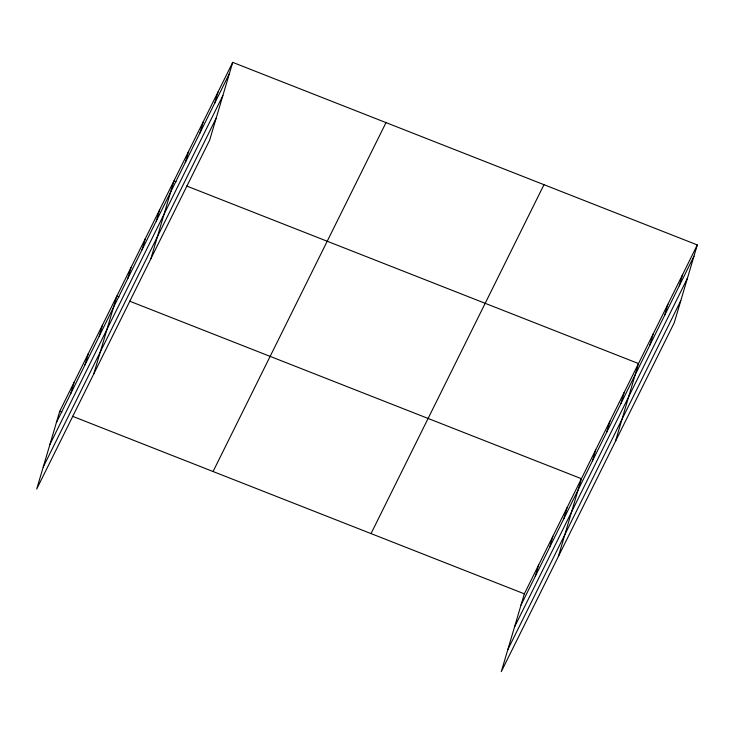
<?xml version="1.0" encoding="UTF-8"?>
<svg xmlns="http://www.w3.org/2000/svg" width="734" height="734" viewBox="0 0 734 734"><rect width="100%" height="100%" fill="white"/><g stroke="black" fill="none" stroke-linecap="round" stroke-linejoin="round"><path stroke-width="1.1" d="M232.706 62.362L59.748 411.269L36.7 489.064L209.658 140.157L232.706 62.362L697.3 244.936L674.252 322.731L501.294 671.638L524.342 593.843L697.3 244.936M70.684 393.736L74.015 382.487M84.951 364.954L88.282 353.696M99.218 336.172L102.549 324.914M93.778 373.927L116.816 296.132L118.954 296.967M127.753 278.599L131.092 267.341M142.029 249.808L145.36 238.559M156.296 221.026L159.627 209.777M150.855 258.781L173.894 180.986L176.022 181.821M185.262 162.581L188.601 151.332M199.969 132.927L203.3 121.67M214.667 103.265L217.998 92.016M535.279 576.309L538.609 565.061M549.546 547.527L552.885 536.279M563.813 518.745L567.153 507.488M558.372 556.5L581.42 478.706L129.597 301.151M592.356 461.172L595.687 449.924M606.623 432.39L609.954 421.132M620.891 403.599L624.221 392.351M615.45 441.363L638.497 363.559L186.675 186.014M649.865 345.154L653.196 333.906M664.564 315.501L667.894 304.252M679.262 285.847L682.602 274.589M56.408 422.527L229.366 73.611M49.903 444.483L222.861 95.567M43.205 467.108L216.163 118.192M213.062 471.522L386.02 122.606M371.028 533.6L543.986 184.684M521.012 605.1L693.969 256.184M514.506 627.056L687.464 278.149M507.8 649.682L680.757 300.766M59.748 411.269L61.876 412.104M72.519 416.288L524.342 593.843"/></g></svg>
